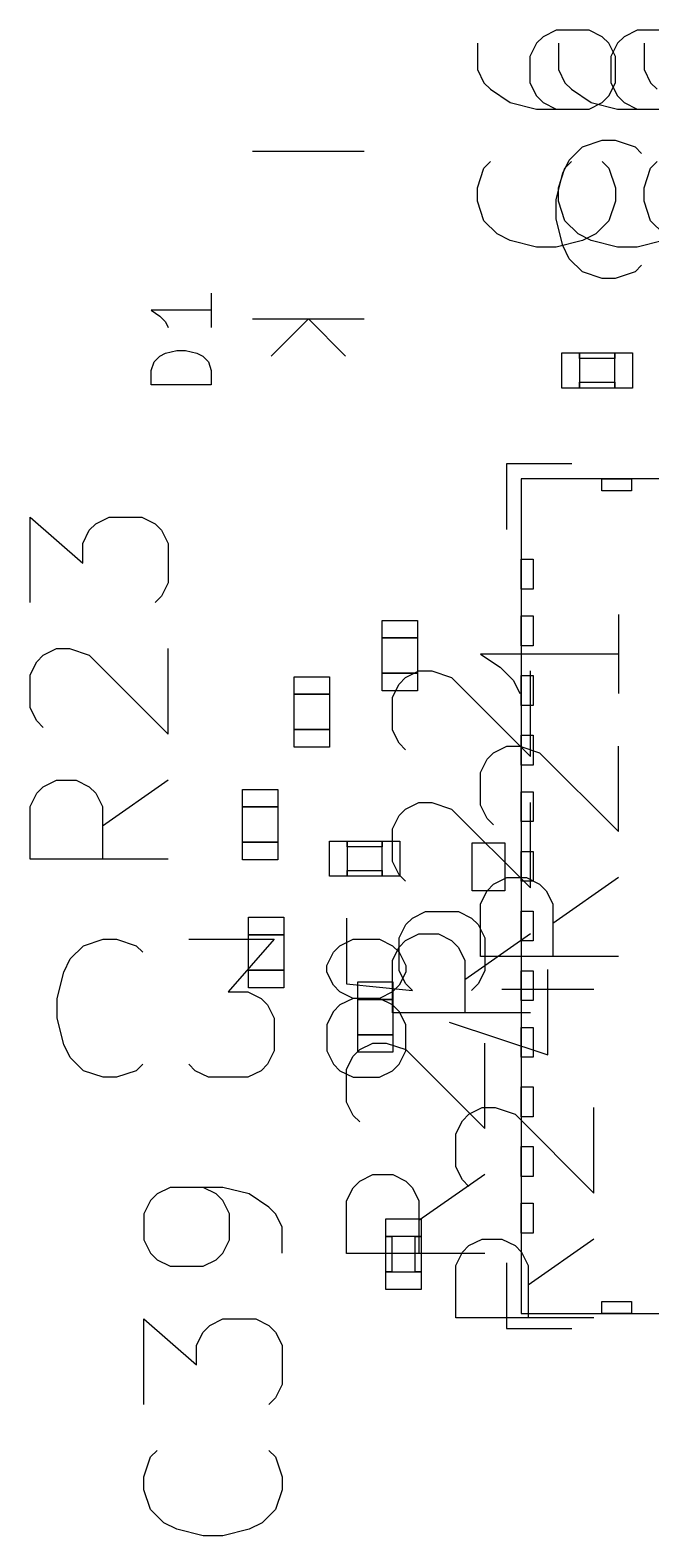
# Model space of a CAD drawing. Header units: millimetres. Extents: x 0 to 100, y 0 to 100.
# Drawn here: x 39.38 to 44.67, y 49.67 to 62.5 of the extents above; entities that cross this region are included whole.
import ezdxf

# ---------------------------------------------------------------- set-up
doc = ezdxf.new("R2010")
doc.units = ezdxf.units.MM
doc.layers.add('F.Fab', color=9, linetype='CONTINUOUS', true_color=0xafafaf)
doc.layers.add('F.Silkscreen', color=41, linetype='CONTINUOUS', true_color=0xf2eda1)

msp = doc.modelspace()

# ---------------------------------------------------------------- linework, layer by layer
at = {"layer": 'F.Fab', "linetype": 'CONTINUOUS'}
for p, q in [((41.27375, 60.03875), (41.75, 60.03875)), ((41.75, 60.03875), (41.4325, 59.72125)), ((41.75, 60.03875), (42.0675, 59.72125)), ((41.75, 60.03875), (42.22625, 60.03875)), ((43.91, 59.45), (43.91, 59.75)), ((43.91, 59.75), (44.06, 59.75)), ((44.06, 59.75), (44.06, 59.45)), ((44.06, 59.7), (44.06, 59.75)), ((44.06, 59.75), (44.36, 59.75)), ((44.36, 59.7), (44.06, 59.7)), ((44.36, 59.75), (44.36, 59.7)), ((44.36, 59.45), (44.36, 59.75)), ((44.36, 59.75), (44.51, 59.75)), ((44.51, 59.75), (44.51, 59.45)), ((44.06, 59.45), (43.91, 59.45)), ((44.06, 59.45), (44.06, 59.5)), ((44.06, 59.5), (44.36, 59.5)), ((44.36, 59.45), (44.06, 59.45)), ((44.36, 59.5), (44.36, 59.45)), ((44.51, 59.45), (44.36, 59.45)), ((43.564, 58.676), (43.564, 51.564)), ((50.676, 58.676), (43.564, 58.676)), ((44.2498, 58.676), (44.5038, 58.676)), ((44.2498, 58.5744), (44.2498, 58.676)), ((44.5038, 58.676), (44.5038, 58.5744)), ((44.5038, 58.5744), (44.2498, 58.5744)), ((43.564, 57.9902), (43.6656, 57.9902)), ((43.564, 57.7362), (43.564, 57.9902)), ((43.6656, 57.9902), (43.6656, 57.7362)), ((43.6656, 57.7362), (43.564, 57.7362)), ((43.564, 57.5076), (43.6656, 57.5076)), ((43.564, 57.2536), (43.564, 57.5076)), ((43.6656, 57.5076), (43.6656, 57.2536)), ((42.38, 57.32), (42.38, 57.47)), ((42.38, 57.47), (42.68, 57.47)), ((42.68, 57.47), (42.68, 57.32)), ((42.68, 57.32), (42.38, 57.32)), ((43.6656, 57.2536), (43.564, 57.2536)), ((41.63, 56.84), (41.63, 56.99)), ((41.63, 56.99), (41.93, 56.99)), ((41.93, 56.99), (41.93, 56.84)), ((42.38, 56.87), (42.38, 57.02)), ((42.38, 57.02), (42.68, 57.02)), ((42.68, 57.02), (42.68, 56.87)), ((43.564, 56.9996), (43.6656, 56.9996)), ((43.564, 56.7456), (43.564, 56.9996)), ((43.6656, 56.9996), (43.6656, 56.7456)), ((41.93, 56.84), (41.63, 56.84)), ((42.68, 56.87), (42.38, 56.87)), ((43.6656, 56.7456), (43.564, 56.7456)), ((41.63, 56.39), (41.63, 56.54)), ((41.63, 56.54), (41.93, 56.54)), ((41.93, 56.54), (41.93, 56.39)), ((43.564, 56.4916), (43.6656, 56.4916)), ((43.564, 56.2376), (43.564, 56.4916)), ((43.6656, 56.4916), (43.6656, 56.2376)), ((41.93, 56.39), (41.63, 56.39)), ((43.6656, 56.2376), (43.564, 56.2376)), ((41.19, 55.88), (41.19, 56.03)), ((41.19, 56.03), (41.49, 56.03)), ((41.49, 56.03), (41.49, 55.88)), ((43.564, 56.009), (43.6656, 56.009)), ((43.564, 55.755), (43.564, 56.009)), ((43.6656, 56.009), (43.6656, 55.755)), ((41.49, 55.88), (41.19, 55.88)), ((43.6656, 55.755), (43.564, 55.755)), ((41.19, 55.43), (41.19, 55.58)), ((41.19, 55.58), (41.49, 55.58)), ((41.49, 55.58), (41.49, 55.43)), ((41.93, 55.29), (41.93, 55.59)), ((41.93, 55.59), (42.08, 55.59)), ((42.08, 55.59), (42.08, 55.29)), ((42.08, 55.54), (42.08, 55.59)), ((42.08, 55.59), (42.38, 55.59)), ((42.38, 55.59), (42.38, 55.54)), ((42.38, 55.29), (42.38, 55.59)), ((42.38, 55.59), (42.53, 55.59)), ((42.53, 55.59), (42.53, 55.29)), ((41.49, 55.43), (41.19, 55.43)), ((42.38, 55.54), (42.08, 55.54)), ((43.564, 55.501), (43.6656, 55.501)), ((43.564, 55.247), (43.564, 55.501)), ((43.6656, 55.501), (43.6656, 55.247)), ((42.08, 55.29), (42.08, 55.34)), ((42.08, 55.34), (42.38, 55.34)), ((42.38, 55.34), (42.38, 55.29)), ((42.08, 55.29), (41.93, 55.29)), ((42.38, 55.29), (42.08, 55.29)), ((42.53, 55.29), (42.38, 55.29)), ((43.6656, 55.247), (43.564, 55.247)), ((41.24, 54.79), (41.24, 54.94)), ((41.24, 54.94), (41.54, 54.94)), ((41.54, 54.94), (41.54, 54.79)), ((43.564, 54.993), (43.6656, 54.993)), ((43.564, 54.739), (43.564, 54.993)), ((43.6656, 54.993), (43.6656, 54.739)), ((41.54, 54.79), (41.24, 54.79)), ((43.6656, 54.739), (43.564, 54.739)), ((41.24, 54.34), (41.24, 54.49)), ((41.24, 54.49), (41.54, 54.49)), ((41.54, 54.49), (41.54, 54.34)), ((43.564, 54.485), (43.6656, 54.485)), ((43.564, 54.231), (43.564, 54.485)), ((43.6656, 54.485), (43.6656, 54.231)), ((41.54, 54.34), (41.24, 54.34)), ((42.17, 54.24), (42.17, 54.39)), ((42.17, 54.39), (42.47, 54.39)), ((42.47, 54.39), (42.47, 54.24)), ((42.47, 54.24), (42.17, 54.24)), ((43.6656, 54.231), (43.564, 54.231)), ((42.17, 53.79), (42.17, 53.94)), ((42.17, 53.94), (42.47, 53.94)), ((42.47, 53.94), (42.47, 53.79)), ((43.564, 54.0024), (43.6656, 54.0024)), ((43.564, 53.7484), (43.564, 54.0024)), ((43.6656, 54.0024), (43.6656, 53.7484)), ((42.47, 53.79), (42.17, 53.79)), ((43.6656, 53.7484), (43.564, 53.7484)), ((43.564, 53.4944), (43.6656, 53.4944)), ((43.564, 53.2404), (43.564, 53.4944)), ((43.6656, 53.4944), (43.6656, 53.2404)), ((43.6656, 53.2404), (43.564, 53.2404)), ((43.564, 52.9864), (43.6656, 52.9864)), ((43.564, 52.7324), (43.564, 52.9864)), ((43.6656, 52.9864), (43.6656, 52.7324)), ((43.6656, 52.7324), (43.564, 52.7324)), ((43.564, 52.5038), (43.6656, 52.5038)), ((43.564, 52.2498), (43.564, 52.5038)), ((43.6656, 52.5038), (43.6656, 52.2498)), ((42.41, 52.22), (42.41, 52.37)), ((42.41, 52.37), (42.71, 52.37)), ((42.71, 52.37), (42.71, 52.22)), ((42.71, 52.22), (42.41, 52.22)), ((42.41, 51.92), (42.41, 52.22)), ((42.41, 52.22), (42.46, 52.22)), ((42.46, 52.22), (42.46, 51.92)), ((42.66, 51.92), (42.66, 52.22)), ((42.66, 52.22), (42.71, 52.22)), ((42.71, 52.22), (42.71, 51.92)), ((43.6656, 52.2498), (43.564, 52.2498)), ((42.46, 51.92), (42.41, 51.92)), ((42.41, 51.77), (42.41, 51.92)), ((42.41, 51.92), (42.71, 51.92)), ((42.71, 51.92), (42.66, 51.92)), ((42.71, 51.92), (42.71, 51.77)), ((42.71, 51.77), (42.41, 51.77)), ((44.2498, 51.6656), (44.5038, 51.6656)), ((44.2498, 51.564), (44.2498, 51.6656)), ((44.5038, 51.6656), (44.5038, 51.564)), ((43.564, 51.564), (50.676, 51.564)), ((44.5038, 51.564), (44.2498, 51.564))]:
    msp.add_line(p, q, dxfattribs=at)
at = {"layer": 'F.Silkscreen', "linetype": 'CONTINUOUS'}
for p, q in [((43.861928, 62.499424), (43.749878, 62.443399)), ((44.142054, 62.499424), (43.861928, 62.499424)), ((44.254104, 62.443399), (44.142054, 62.499424)), ((44.551928, 62.499424), (44.439878, 62.443399)), ((44.832054, 62.499424), (44.551928, 62.499424)), ((43.189627, 62.387374), (43.189627, 62.163273)), ((43.693853, 62.387374), (43.637828, 62.275323)), ((43.749878, 62.443399), (43.693853, 62.387374)), ((43.879627, 62.387374), (43.879627, 62.163273)), ((44.31013, 62.387374), (44.254104, 62.443399)), ((44.366155, 62.275323), (44.31013, 62.387374)), ((44.383853, 62.387374), (44.327828, 62.275323)), ((44.439878, 62.443399), (44.383853, 62.387374)), ((44.609627, 62.387374), (44.609627, 62.163273)), ((43.637828, 62.275323), (43.637828, 62.051223)), ((44.327828, 62.275323), (44.327828, 62.051223)), ((44.366155, 62.051223), (44.366155, 62.275323)), ((43.189627, 62.163273), (43.245652, 62.051223)), ((43.879627, 62.163273), (43.935652, 62.051223)), ((44.609627, 62.163273), (44.665652, 62.051223)), ((43.245652, 62.051223), (43.301677, 61.995198)), ((43.301677, 61.995198), (43.469752, 61.883147)), ((43.637828, 62.051223), (43.693853, 61.939172)), ((43.935652, 62.051223), (43.991677, 61.995198)), ((43.991677, 61.995198), (44.159752, 61.883147)), ((44.31013, 61.939172), (44.366155, 62.051223)), ((44.327828, 62.051223), (44.383853, 61.939172)), ((44.665652, 62.051223), (44.721677, 61.995198)), ((43.469752, 61.883147), (43.693853, 61.827122)), ((43.693853, 61.939172), (43.749878, 61.883147)), ((43.749878, 61.883147), (43.861928, 61.827122)), ((44.142054, 61.827122), (44.254104, 61.883147)), ((44.159752, 61.883147), (44.383853, 61.827122)), ((44.254104, 61.883147), (44.31013, 61.939172)), ((44.383853, 61.939172), (44.439878, 61.883147)), ((44.439878, 61.883147), (44.551928, 61.827122)), ((43.693853, 61.827122), (44.142054, 61.827122)), ((44.383853, 61.827122), (44.832054, 61.827122)), ((41.27375, 61.4675), (42.22625, 61.4675)), ((43.972644, 61.392297), (44.084695, 61.504347)), ((44.084695, 61.504347), (44.25277, 61.560372)), ((44.25277, 61.560372), (44.36482, 61.560372)), ((44.36482, 61.560372), (44.532896, 61.504347)), ((44.532896, 61.504347), (44.588921, 61.448322)), ((43.245652, 61.322896), (43.301677, 61.378921)), ((43.916619, 61.280247), (43.972644, 61.392297)), ((43.935652, 61.322896), (43.991677, 61.378921)), ((44.254104, 61.378921), (44.31013, 61.322896)), ((44.665652, 61.322896), (44.721677, 61.378921)), ((43.189627, 61.15482), (43.245652, 61.322896)), ((43.860594, 61.056146), (43.916619, 61.280247)), ((43.879627, 61.15482), (43.935652, 61.322896)), ((44.31013, 61.322896), (44.366155, 61.15482)), ((44.609627, 61.15482), (44.665652, 61.322896)), ((43.189627, 61.04277), (43.189627, 61.15482)), ((43.879627, 61.04277), (43.879627, 61.15482)), ((44.366155, 61.15482), (44.366155, 61.04277)), ((44.609627, 61.04277), (44.609627, 61.15482)), ((43.245652, 60.874695), (43.189627, 61.04277)), ((43.860594, 60.888071), (43.860594, 61.056146)), ((43.935652, 60.874695), (43.879627, 61.04277)), ((44.366155, 61.04277), (44.31013, 60.874695)), ((44.665652, 60.874695), (44.609627, 61.04277)), ((43.357702, 60.762644), (43.245652, 60.874695)), ((43.916619, 60.66397), (43.860594, 60.888071)), ((44.047702, 60.762644), (43.935652, 60.874695)), ((44.31013, 60.874695), (44.198079, 60.762644)), ((44.777702, 60.762644), (44.665652, 60.874695)), ((43.469752, 60.706619), (43.357702, 60.762644)), ((43.693853, 60.650594), (43.469752, 60.706619)), ((44.086029, 60.706619), (43.861928, 60.650594)), ((44.159752, 60.706619), (44.047702, 60.762644)), ((44.198079, 60.762644), (44.086029, 60.706619)), ((44.383853, 60.650594), (44.159752, 60.706619)), ((44.776029, 60.706619), (44.551928, 60.650594)), ((43.861928, 60.650594), (43.693853, 60.650594)), ((43.972644, 60.55192), (43.916619, 60.66397)), ((44.551928, 60.650594), (44.383853, 60.650594)), ((44.084695, 60.43987), (43.972644, 60.55192)), ((44.25277, 60.383844), (44.084695, 60.43987)), ((44.532896, 60.43987), (44.36482, 60.383844)), ((44.588921, 60.495895), (44.532896, 60.43987)), ((44.36482, 60.383844), (44.25277, 60.383844)), ((40.922718, 60.25815), (40.922718, 59.965542)), ((40.922718, 60.111846), (40.410654, 60.111846)), ((40.410654, 60.111846), (40.483806, 60.063078)), ((40.483806, 60.063078), (40.532574, 60.01431)), ((40.532574, 60.01431), (40.556958, 59.965542)), ((40.410654, 59.599782), (40.435038, 59.672934)), ((40.435038, 59.672934), (40.483806, 59.721702)), ((40.483806, 59.721702), (40.532574, 59.746086)), ((40.532574, 59.746086), (40.63011, 59.77047)), ((40.63011, 59.77047), (40.703262, 59.77047)), ((40.703262, 59.77047), (40.800798, 59.746086)), ((40.800798, 59.746086), (40.849566, 59.721702)), ((40.849566, 59.721702), (40.898334, 59.672934)), ((40.898334, 59.672934), (40.922718, 59.599782)), ((40.410654, 59.477862), (40.410654, 59.599782)), ((40.922718, 59.599782), (40.922718, 59.477862)), ((40.922718, 59.477862), (40.410654, 59.477862)), ((43.437, 58.803), (43.437, 58.2442)), ((43.9958, 58.803), (43.437, 58.803)), ((39.379627, 57.6216), (39.379627, 58.349927)), ((39.379627, 58.349927), (39.827828, 57.957751)), ((39.883853, 58.237877), (39.939878, 58.293902)), ((39.939878, 58.293902), (40.051928, 58.349927)), ((40.051928, 58.349927), (40.332054, 58.349927)), ((40.332054, 58.349927), (40.444104, 58.293902)), ((40.444104, 58.293902), (40.50013, 58.237877)), ((39.827828, 58.125826), (39.883853, 58.237877)), ((39.827828, 57.957751), (39.827828, 58.125826)), ((40.50013, 58.237877), (40.556155, 58.125826)), ((40.556155, 58.125826), (40.556155, 57.789675)), ((40.556155, 57.789675), (40.50013, 57.677625)), ((40.50013, 57.677625), (40.444104, 57.6216)), ((44.392692, 57.519405), (44.392692, 56.847103)), ((39.491677, 57.173399), (39.603727, 57.229424)), ((39.603727, 57.229424), (39.715778, 57.229424)), ((39.715778, 57.229424), (39.883853, 57.173399)), ((40.556155, 56.501097), (40.556155, 57.229424)), ((42.38, 57.02), (42.38, 57.32)), ((42.38, 57.32), (42.68, 57.32)), ((42.68, 57.32), (42.68, 57.02)), ((39.379627, 57.005323), (39.435652, 57.117374)), ((39.435652, 57.117374), (39.491677, 57.173399)), ((39.883853, 57.173399), (40.556155, 56.501097)), ((44.392692, 57.183254), (43.216164, 57.183254)), ((43.216164, 57.183254), (43.384239, 57.071204)), ((39.379627, 56.725198), (39.379627, 57.005323)), ((42.68, 57.02), (42.38, 57.02)), ((42.522189, 56.927355), (42.578214, 56.98338)), ((42.578214, 56.98338), (42.690264, 57.039405)), ((42.690264, 57.039405), (42.802315, 57.039405)), ((42.802315, 57.039405), (42.97039, 56.98338)), ((42.97039, 56.98338), (43.642692, 56.311078)), ((43.384239, 57.071204), (43.496289, 56.959153)), ((43.642692, 56.311078), (43.642692, 57.039405)), ((41.63, 56.54), (41.63, 56.84)), ((41.63, 56.84), (41.93, 56.84)), ((41.93, 56.84), (41.93, 56.54)), ((42.466164, 56.815304), (42.522189, 56.927355)), ((43.496289, 56.959153), (43.552315, 56.847103)), ((39.435652, 56.613147), (39.379627, 56.725198)), ((42.466164, 56.535179), (42.466164, 56.815304)), ((39.491677, 56.557122), (39.435652, 56.613147)), ((41.93, 56.54), (41.63, 56.54)), ((42.522189, 56.423128), (42.466164, 56.535179)), ((42.578214, 56.367103), (42.522189, 56.423128)), ((43.272189, 56.286852), (43.328214, 56.342877)), ((43.328214, 56.342877), (43.440264, 56.398902)), ((43.440264, 56.398902), (43.552315, 56.398902)), ((43.552315, 56.398902), (43.72039, 56.342877)), ((43.72039, 56.342877), (44.392692, 55.670575)), ((44.392692, 55.670575), (44.392692, 56.398902)), ((43.216164, 56.174801), (43.272189, 56.286852)), ((39.491677, 56.052896), (39.603727, 56.108921)), ((39.603727, 56.108921), (39.771803, 56.108921)), ((39.771803, 56.108921), (39.883853, 56.052896)), ((40.556155, 56.108921), (39.995903, 55.716745)), ((43.216164, 55.894676), (43.216164, 56.174801)), ((39.379627, 55.88482), (39.435652, 55.996871)), ((39.435652, 55.996871), (39.491677, 56.052896)), ((39.883853, 56.052896), (39.939878, 55.996871)), ((39.939878, 55.996871), (39.995903, 55.88482)), ((39.379627, 55.436619), (39.379627, 55.88482)), ((39.995903, 55.88482), (39.995903, 55.436619)), ((41.19, 55.58), (41.19, 55.88)), ((41.19, 55.88), (41.49, 55.88)), ((41.49, 55.88), (41.49, 55.58)), ((42.522189, 55.806852), (42.578214, 55.862877)), ((42.578214, 55.862877), (42.690264, 55.918902)), ((42.690264, 55.918902), (42.802315, 55.918902)), ((42.802315, 55.918902), (42.97039, 55.862877)), ((42.97039, 55.862877), (43.642692, 55.190575)), ((43.272189, 55.782625), (43.216164, 55.894676)), ((43.642692, 55.190575), (43.642692, 55.918902)), ((42.466164, 55.694801), (42.522189, 55.806852)), ((42.466164, 55.414676), (42.466164, 55.694801)), ((43.328214, 55.7266), (43.272189, 55.782625)), ((41.49, 55.58), (41.19, 55.58)), ((43.1449, 55.1668), (43.1449, 55.5732)), ((43.1449, 55.5732), (43.4243, 55.5732)), ((43.4243, 55.5732), (43.4243, 55.1668)), ((40.556155, 55.436619), (39.379627, 55.436619)), ((42.522189, 55.302625), (42.466164, 55.414676)), ((42.578214, 55.2466), (42.522189, 55.302625)), ((43.272189, 55.166349), (43.328214, 55.222374)), ((43.328214, 55.222374), (43.440264, 55.278399)), ((43.440264, 55.278399), (43.60834, 55.278399)), ((43.60834, 55.278399), (43.72039, 55.222374)), ((43.72039, 55.222374), (43.776415, 55.166349)), ((44.392692, 55.278399), (43.83244, 54.886223)), ((43.4243, 55.1668), (43.1449, 55.1668)), ((43.216164, 55.054298), (43.272189, 55.166349)), ((43.216164, 54.606097), (43.216164, 55.054298)), ((43.776415, 55.166349), (43.83244, 55.054298)), ((43.83244, 55.054298), (43.83244, 54.606097)), ((42.076164, 54.93338), (42.076164, 54.373128)), ((42.58039, 54.877355), (42.636415, 54.93338)), ((42.636415, 54.93338), (42.748465, 54.989405)), ((42.748465, 54.989405), (43.028591, 54.989405)), ((43.028591, 54.989405), (43.140641, 54.93338)), ((43.140641, 54.93338), (43.196667, 54.877355)), ((41.24, 54.49), (41.24, 54.79)), ((41.24, 54.79), (41.54, 54.79)), ((41.54, 54.79), (41.54, 54.49)), ((42.524365, 54.765304), (42.58039, 54.877355)), ((42.578214, 54.742374), (42.690264, 54.798399)), ((42.690264, 54.798399), (42.85834, 54.798399)), ((42.85834, 54.798399), (42.97039, 54.742374)), ((43.642692, 54.798399), (43.08244, 54.406223)), ((43.196667, 54.877355), (43.252692, 54.765304)), ((39.722122, 54.58576), (39.834173, 54.69781)), ((39.834173, 54.69781), (40.002248, 54.753835)), ((40.002248, 54.753835), (40.114298, 54.753835)), ((40.114298, 54.753835), (40.282374, 54.69781)), ((40.282374, 54.69781), (40.338399, 54.641785)), ((40.730575, 54.753835), (41.458902, 54.753835)), ((41.458902, 54.753835), (41.066726, 54.305634)), ((41.963128, 54.641785), (42.019153, 54.69781)), ((42.019153, 54.69781), (42.131204, 54.753835)), ((42.131204, 54.753835), (42.355304, 54.753835)), ((42.355304, 54.753835), (42.467355, 54.69781)), ((42.466164, 54.574298), (42.522189, 54.686349)), ((42.467355, 54.69781), (42.52338, 54.641785)), ((42.522189, 54.686349), (42.578214, 54.742374)), ((42.524365, 54.485179), (42.524365, 54.765304)), ((42.97039, 54.742374), (43.026415, 54.686349)), ((43.026415, 54.686349), (43.08244, 54.574298)), ((43.252692, 54.765304), (43.252692, 54.485179)), ((39.666097, 54.47371), (39.722122, 54.58576)), ((41.907103, 54.529735), (41.963128, 54.641785)), ((41.907103, 54.47371), (41.907103, 54.529735)), ((42.466164, 54.126097), (42.466164, 54.574298)), ((42.52338, 54.641785), (42.579405, 54.529735)), ((42.579405, 54.529735), (42.579405, 54.47371)), ((43.08244, 54.574298), (43.08244, 54.126097)), ((44.392692, 54.606097), (43.216164, 54.606097)), ((39.610072, 54.249609), (39.666097, 54.47371)), ((41.54, 54.49), (41.24, 54.49)), ((41.963128, 54.361659), (41.907103, 54.47371)), ((42.579405, 54.47371), (42.52338, 54.361659)), ((42.58039, 54.373128), (42.524365, 54.485179)), ((43.252692, 54.485179), (43.196667, 54.373128)), ((43.790516, 53.767103), (43.790516, 54.49543)), ((41.066726, 54.305634), (41.234801, 54.305634)), ((41.234801, 54.305634), (41.346852, 54.249609)), ((42.019153, 54.305634), (41.963128, 54.361659)), ((42.131204, 54.249609), (42.019153, 54.305634)), ((42.076164, 54.373128), (42.636415, 54.317103)), ((42.467355, 54.305634), (42.355304, 54.249609)), ((42.52338, 54.361659), (42.467355, 54.305634)), ((42.636415, 54.317103), (42.58039, 54.373128)), ((43.196667, 54.373128), (43.140641, 54.317103)), ((43.39834, 54.327355), (44.182692, 54.327355)), ((39.610072, 54.081534), (39.610072, 54.249609)), ((41.346852, 54.249609), (41.402877, 54.193584)), ((41.402877, 54.193584), (41.458902, 54.081534)), ((42.019153, 54.193584), (41.963128, 54.137559)), ((42.131204, 54.249609), (42.019153, 54.193584)), ((42.355304, 54.249609), (42.131204, 54.249609)), ((42.17, 53.94), (42.17, 54.24)), ((42.17, 54.24), (42.47, 54.24)), ((42.467355, 54.193584), (42.355304, 54.249609)), ((42.52338, 54.137559), (42.467355, 54.193584)), ((42.47, 54.24), (42.47, 53.94)), ((39.666097, 53.857433), (39.610072, 54.081534)), ((41.458902, 54.081534), (41.458902, 53.801408)), ((41.963128, 54.137559), (41.907103, 54.025509)), ((41.907103, 54.025509), (41.907103, 53.801408)), ((43.642692, 54.126097), (42.466164, 54.126097)), ((42.579405, 54.025509), (42.52338, 54.137559)), ((42.579405, 53.801408), (42.579405, 54.025509)), ((42.950139, 54.047229), (43.790516, 53.767103)), ((42.47, 53.94), (42.17, 53.94)), ((39.722122, 53.745383), (39.666097, 53.857433)), ((41.458902, 53.801408), (41.402877, 53.689358)), ((41.907103, 53.801408), (41.963128, 53.689358)), ((42.132189, 53.756852), (42.188214, 53.812877)), ((42.188214, 53.812877), (42.300264, 53.868902)), ((42.300264, 53.868902), (42.412315, 53.868902)), ((42.412315, 53.868902), (42.58039, 53.812877)), ((42.52338, 53.689358), (42.579405, 53.801408)), ((42.58039, 53.812877), (43.252692, 53.140575)), ((43.252692, 53.140575), (43.252692, 53.868902)), ((39.834173, 53.633333), (39.722122, 53.745383)), ((40.002248, 53.577307), (39.834173, 53.633333)), ((40.282374, 53.633333), (40.114298, 53.577307)), ((40.338399, 53.689358), (40.282374, 53.633333)), ((40.7866, 53.633333), (40.730575, 53.689358)), ((40.89865, 53.577307), (40.7866, 53.633333)), ((41.346852, 53.633333), (41.234801, 53.577307)), ((41.402877, 53.689358), (41.346852, 53.633333)), ((41.963128, 53.689358), (42.019153, 53.633333)), ((42.019153, 53.633333), (42.131204, 53.577307)), ((42.076164, 53.644801), (42.132189, 53.756852)), ((42.076164, 53.364676), (42.076164, 53.644801)), ((42.355304, 53.577307), (42.467355, 53.633333)), ((42.467355, 53.633333), (42.52338, 53.689358)), ((40.114298, 53.577307), (40.002248, 53.577307)), ((41.234801, 53.577307), (40.89865, 53.577307)), ((42.131204, 53.577307), (42.355304, 53.577307)), ((42.132189, 53.252625), (42.076164, 53.364676)), ((42.188214, 53.1966), (42.132189, 53.252625)), ((43.062189, 53.206852), (43.118214, 53.262877)), ((43.118214, 53.262877), (43.230264, 53.318902)), ((43.230264, 53.318902), (43.342315, 53.318902)), ((43.342315, 53.318902), (43.51039, 53.262877)), ((43.51039, 53.262877), (44.182692, 52.590575)), ((44.182692, 52.590575), (44.182692, 53.318902)), ((43.006164, 53.094801), (43.062189, 53.206852)), ((43.006164, 52.814676), (43.006164, 53.094801)), ((42.188214, 52.692374), (42.300264, 52.748399)), ((42.300264, 52.748399), (42.46834, 52.748399)), ((42.46834, 52.748399), (42.58039, 52.692374)), ((43.252692, 52.748399), (42.69244, 52.356223)), ((43.062189, 52.702625), (43.006164, 52.814676)), ((40.573361, 52.638754), (40.461311, 52.582729)), ((41.021562, 52.638754), (40.573361, 52.638754)), ((40.965537, 52.582729), (40.853487, 52.638754)), ((41.245663, 52.582729), (41.021562, 52.638754)), ((42.076164, 52.524298), (42.132189, 52.636349)), ((42.132189, 52.636349), (42.188214, 52.692374)), ((42.58039, 52.692374), (42.636415, 52.636349)), ((42.636415, 52.636349), (42.69244, 52.524298)), ((43.118214, 52.6466), (43.062189, 52.702625)), ((40.405286, 52.526704), (40.349261, 52.414653)), ((40.461311, 52.582729), (40.405286, 52.526704)), ((41.021562, 52.526704), (40.965537, 52.582729)), ((41.077588, 52.414653), (41.021562, 52.526704)), ((41.413738, 52.470678), (41.245663, 52.582729)), ((42.076164, 52.076097), (42.076164, 52.524298)), ((42.69244, 52.524298), (42.69244, 52.076097)), ((40.349261, 52.414653), (40.349261, 52.190553)), ((41.077588, 52.190553), (41.077588, 52.414653)), ((41.469764, 52.414653), (41.413738, 52.470678)), ((41.525789, 52.302603), (41.469764, 52.414653)), ((41.525789, 52.078502), (41.525789, 52.302603)), ((40.349261, 52.190553), (40.405286, 52.078502)), ((41.021562, 52.078502), (41.077588, 52.190553)), ((43.062189, 52.086349), (43.118214, 52.142374)), ((43.118214, 52.142374), (43.230264, 52.198399)), ((43.230264, 52.198399), (43.39834, 52.198399)), ((43.39834, 52.198399), (43.51039, 52.142374)), ((43.51039, 52.142374), (43.566415, 52.086349)), ((44.182692, 52.198399), (43.62244, 51.806223)), ((40.405286, 52.078502), (40.461311, 52.022477)), ((40.461311, 52.022477), (40.573361, 51.966452)), ((40.573361, 51.966452), (40.853487, 51.966452)), ((40.853487, 51.966452), (40.965537, 52.022477)), ((40.965537, 52.022477), (41.021562, 52.078502)), ((43.252692, 52.076097), (42.076164, 52.076097)), ((43.006164, 51.974298), (43.062189, 52.086349)), ((43.006164, 51.526097), (43.006164, 51.974298)), ((43.437, 51.9958), (43.437, 51.437)), ((43.566415, 52.086349), (43.62244, 51.974298)), ((43.62244, 51.974298), (43.62244, 51.526097)), ((40.349261, 50.789924), (40.349261, 51.518251)), ((40.349261, 51.518251), (40.797462, 51.126075)), ((40.853487, 51.406201), (40.909512, 51.462226)), ((40.909512, 51.462226), (41.021562, 51.518251)), ((41.021562, 51.518251), (41.301688, 51.518251)), ((41.301688, 51.518251), (41.413738, 51.462226)), ((41.413738, 51.462226), (41.469764, 51.406201)), ((44.182692, 51.526097), (43.006164, 51.526097)), ((40.797462, 51.29415), (40.853487, 51.406201)), ((41.469764, 51.406201), (41.525789, 51.29415)), ((43.437, 51.437), (43.9958, 51.437)), ((40.797462, 51.126075), (40.797462, 51.29415)), ((41.525789, 51.29415), (41.525789, 50.957999)), ((41.525789, 50.957999), (41.469764, 50.845949)), ((41.469764, 50.845949), (41.413738, 50.789924)), ((40.349261, 50.173647), (40.405286, 50.341723)), ((40.405286, 50.341723), (40.461311, 50.397748)), ((41.413738, 50.397748), (41.469764, 50.341723)), ((41.469764, 50.341723), (41.525789, 50.173647)), ((40.349261, 50.061597), (40.349261, 50.173647)), ((41.525789, 50.173647), (41.525789, 50.061597)), ((40.405286, 49.893522), (40.349261, 50.061597)), ((41.525789, 50.061597), (41.469764, 49.893522)), ((40.517336, 49.781471), (40.405286, 49.893522)), ((40.629386, 49.725446), (40.517336, 49.781471)), ((41.357713, 49.781471), (41.245663, 49.725446)), ((41.469764, 49.893522), (41.357713, 49.781471)), ((40.853487, 49.669421), (40.629386, 49.725446)), ((41.021562, 49.669421), (40.853487, 49.669421)), ((41.245663, 49.725446), (41.021562, 49.669421))]:
    msp.add_line(p, q, dxfattribs=at)

doc.saveas('drawing.dxf')
